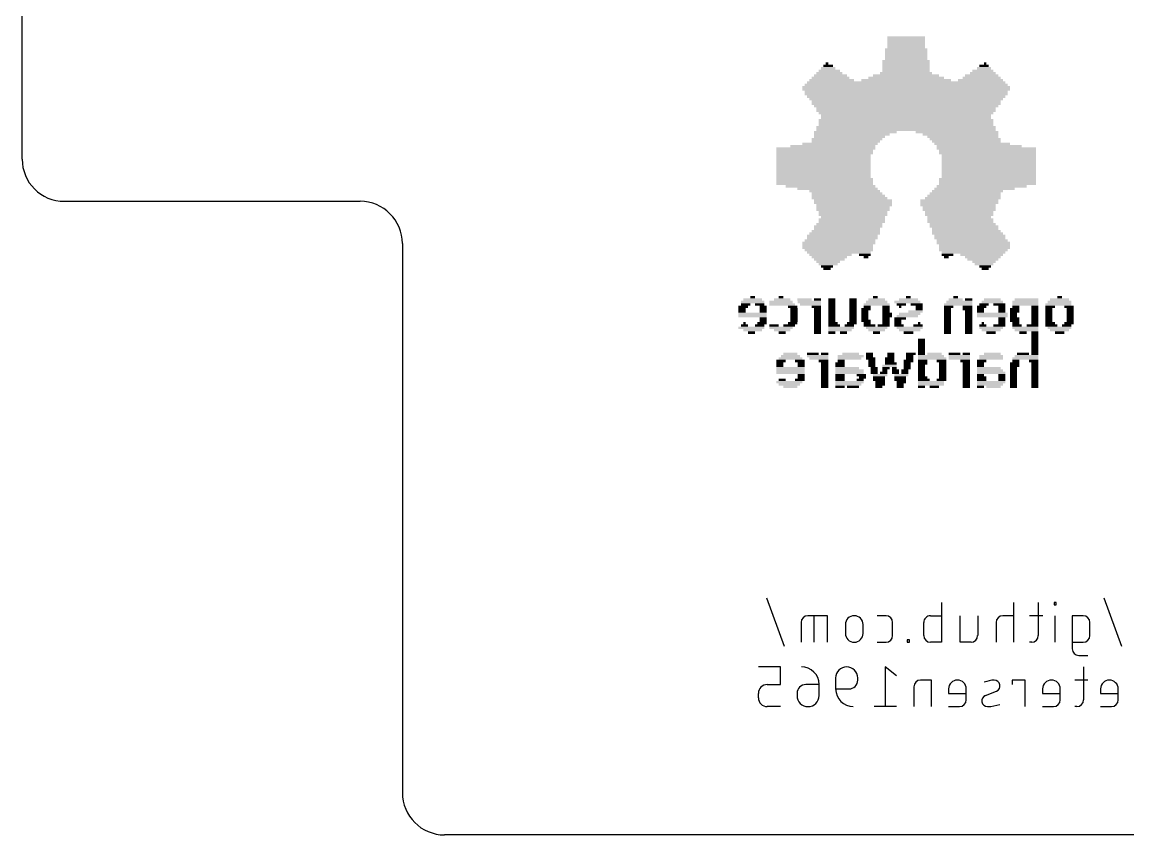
# Model space of a CAD drawing. Extents: x 0 to 54.6, y 0 to 56.5.
# Drawn here: x 0 to 26.17, y 0 to 19.24 of the extents above; entities that cross this region are included whole.
import ezdxf

# ---------------------------------------------------------------- set-up
doc = ezdxf.new("R2010")
doc.units = 0
doc.layers.add('20', color=30, linetype='CONTINUOUS')
doc.layers.add('22', color=253, linetype='CONTINUOUS')

# ---------------------------------------------------------------- blocks, each defined once
blk = doc.blocks.new('RECT')
blk.add_solid([(-0.5, -0.5), (0.5, -0.5), (-0.5, 0.5), (0.5, 0.5)])

msp = doc.modelspace()

# ---------------------------------------------------------------- linework, layer by layer
at = {"layer": '20'}
for p, q in [((0, 16), (0, 33)), ((1, 15), (8, 15)), ((9, 14), (9, 1)), ((47, 0), (10, 0))]:
    msp.add_line(p, q, dxfattribs=at)
for centre, start, end in [((1, 16), 180, 270), ((8, 14), 0, 90), ((10, 1), 180, 270)]:
    msp.add_arc(centre, 1, start, end, dxfattribs=at)
at = {"layer": '22'}
for p, q in [((18.0443, 4.4577), (17.6266, 5.6063)), ((21.7583, 5.5019), (21.7583, 4.5621)), ((23.4697, 4.5621), (23.4697, 5.5019)), ((24.0518, 5.5019), (24.0518, 4.7187)), ((24.4757, 5.5019), (24.4235, 5.5019)), ((24.4235, 5.5019), (24.4235, 5.4497)), ((24.4757, 5.4497), (24.4757, 5.5019)), ((26.03, 4.4577), (25.6123, 5.6063)), ((24.4235, 5.4497), (24.4757, 5.4497)), ((18.4366, 5.032), (18.4366, 4.5621)), ((19.0631, 5.1886), (18.5932, 5.1886)), ((18.7498, 4.5621), (18.7498, 5.1886)), ((19.0631, 4.5621), (19.0631, 5.1886)), ((19.4859, 4.9798), (19.4859, 4.7709)), ((19.9036, 4.7709), (19.9036, 4.9798)), ((20.4469, 5.1886), (20.2381, 5.1886)), ((20.6036, 4.7187), (20.6036, 5.032)), ((21.3406, 4.7187), (21.3406, 5.032)), ((21.4972, 5.1886), (21.7583, 5.1886)), ((22.1986, 4.5621), (22.1986, 5.1886)), ((22.6163, 5.1886), (22.6163, 4.7187)), ((23.052, 5.032), (23.052, 4.5621)), ((23.4697, 5.1886), (23.2087, 5.1886)), ((24.1562, 5.1886), (23.8429, 5.1886)), ((24.4496, 4.5621), (24.4496, 5.1886)), ((25.116, 5.1886), (24.8549, 5.1886)), ((24.8549, 5.1886), (24.8549, 4.4055)), ((25.2726, 4.7187), (25.2726, 5.032)), ((20.2381, 4.5621), (20.4469, 4.5621)), ((21.001, 4.6143), (20.9488, 4.6143)), ((20.9488, 4.6143), (20.9488, 4.5621)), ((20.9488, 4.5621), (21.001, 4.5621)), ((21.001, 4.5621), (21.001, 4.6143)), ((21.7583, 4.5621), (21.4972, 4.5621)), ((22.4596, 4.5621), (22.1986, 4.5621)), ((23.8951, 4.5621), (23.8429, 4.5621)), ((24.8549, 4.5621), (25.116, 4.5621)), ((25.0115, 4.2488), (25.2204, 4.2488)), ((17.9485, 3.9779), (17.4264, 3.9779)), ((17.9485, 3.5602), (17.9485, 3.9779)), ((20.6917, 3.7691), (20.4306, 3.9779)), ((20.4306, 3.9779), (20.4306, 3.0381)), ((25.1229, 3.9779), (25.1229, 3.1947)), ((19.2552, 3.7168), (19.2552, 3.4558)), ((19.7773, 3.6646), (19.7773, 3.7168)), ((21.5234, 3.6646), (21.2623, 3.6646)), ((21.5234, 3.0381), (21.5234, 3.6646)), ((23.7432, 3.6646), (23.43, 3.6646)), ((23.43, 3.6646), (23.43, 3.5602)), ((23.7432, 3.0381), (23.7432, 3.6646)), ((25.2273, 3.6646), (24.9141, 3.6646)), ((17.6352, 3.5602), (17.9485, 3.5602)), ((18.8629, 3.5602), (18.5496, 3.5602)), ((18.8629, 3.2992), (18.8629, 3.5602)), ((19.2552, 3.4558), (19.5684, 3.4558)), ((21.1057, 3.508), (21.1057, 3.0381)), ((21.9286, 3.4558), (21.9286, 3.3514)), ((22.3463, 3.1947), (22.3463, 3.4558)), ((22.7994, 3.2992), (23.0605, 3.4036)), ((24.1537, 3.4558), (24.1537, 3.3514)), ((24.5714, 3.1947), (24.5714, 3.4558)), ((25.5253, 3.4558), (25.5253, 3.3514)), ((25.9429, 3.1947), (25.9429, 3.4558)), ((17.4264, 3.2469), (17.4264, 3.3514)), ((18.3408, 3.3514), (18.3408, 3.2992)), ((21.9286, 3.3514), (22.3463, 3.3514)), ((24.1537, 3.3514), (24.5714, 3.3514)), ((25.5253, 3.3514), (25.9429, 3.3514)), ((17.9485, 3.0381), (17.6352, 3.0381)), ((20.6917, 3.0381), (20.1696, 3.0381)), ((21.9286, 3.0381), (22.1897, 3.0381)), ((24.1537, 3.0381), (24.4147, 3.0381)), ((24.9663, 3.0381), (24.9141, 3.0381)), ((25.5253, 3.0381), (25.7863, 3.0381))]:
    msp.add_line(p, q, dxfattribs=at)
for centre, radius, start, end in [((18.5932, 5.032), 0.1566, 90, 180), ((19.6947, 4.9798), 0.2088, 0, 180), ((20.4469, 5.032), 0.1566, 0, 90), ((21.4972, 5.032), 0.1566, 89.9989, 180), ((23.2087, 5.032), 0.1566, 90, 179.9977), ((25.116, 5.032), 0.1566, 0, 90), ((19.6947, 4.7709), 0.2088, 180, 0), ((20.4469, 4.7187), 0.1566, 270, 0), ((21.4972, 4.7187), 0.1566, 180.0023, 270), ((22.4596, 4.7187), 0.1566, 270, 0), ((23.8951, 4.7187), 0.1566, 270, 0), ((25.116, 4.7187), 0.1566, 270, 0), ((25.0115, 4.4055), 0.1566, 180, 270), ((18.4452, 3.5602), 0.4177, 0, 90), ((19.5162, 3.7168), 0.2611, 0, 180), ((19.5684, 3.6646), 0.2088, 270, 0), ((21.2623, 3.508), 0.1566, 90, 179.9977), ((22.1375, 3.4558), 0.2088, 0, 180), ((23.0167, 3.0718), 0.5929, 90.8174, 114.2394), ((23.0102, 3.5293), 0.1354, 291.8017, 90.8174), ((24.3625, 3.4558), 0.2088, 0, 180), ((25.7341, 3.4558), 0.2088, 0, 180), ((17.6352, 3.3514), 0.2088, 90, 180), ((18.5496, 3.3514), 0.2088, 90, 180), ((19.6728, 3.4558), 0.4177, 180, 270), ((17.6352, 3.2469), 0.2088, 180, 270), ((18.6018, 3.2992), 0.2611, 180, 0), ((22.1897, 3.1947), 0.1566, 270, 0), ((22.8497, 3.1735), 0.1354, 111.8017, 270.8174), ((24.4147, 3.1947), 0.1566, 270, 0), ((24.9663, 3.1947), 0.1566, 270, 0), ((25.7863, 3.1947), 0.1566, 270, 0), ((22.839, 3.9234), 0.8854, 270.8174, 289.7915)]:
    msp.add_arc(centre, radius, start, end, dxfattribs=at)

# ---------------------------------------------------------------- block references
at = {"layer": '22', "yscale": 0.0559, "rotation": 180}
for p, xscale in [((20.9225, 18.8752), 0.8941), ((20.9225, 18.8194), 0.8941), ((20.9225, 18.5958), 1.0058), ((20.9225, 18.7635), 0.8941), ((20.9225, 18.7076), 0.8941), ((20.9225, 18.6517), 0.8941), ((20.9225, 18.3164), 1.1176), ((20.9225, 18.54), 1.0058), ((20.9225, 18.4841), 1.0058), ((20.9225, 18.4282), 1.0058), ((20.9225, 18.3723), 1.0058), ((19.1064, 18.037), 0.6147), ((19.1064, 18.0929), 0.5029), ((19.0784, 18.1488), 0.3353), ((19.0784, 18.2047), 0.2235), ((19.0505, 18.2606), 0.0559), ((20.9225, 18.037), 1.2294), ((20.9225, 18.2606), 1.1176), ((20.9225, 18.2047), 1.1176), ((20.9225, 18.1488), 1.1176), ((20.9225, 18.0929), 1.1176), ((22.7386, 18.037), 0.6147), ((22.7386, 18.0929), 0.5029), ((22.7665, 18.1488), 0.3353), ((22.7665, 18.2047), 0.2235), ((22.7944, 18.2606), 0.0559), ((20.9225, 17.8135), 4.6939), ((19.1622, 17.8694), 1.0617), ((19.1343, 17.9253), 0.8941), ((19.1343, 17.9812), 0.7823), ((20.9225, 17.8694), 2.1234), ((20.9225, 17.9253), 1.7882), ((20.9225, 17.9812), 1.5646), ((22.6827, 17.8694), 1.0617), ((22.7106, 17.9253), 0.8941), ((22.7106, 17.9812), 0.7823), ((20.9225, 17.7018), 4.9174), ((20.9225, 17.6459), 4.9174), ((20.9225, 17.7576), 4.8057), ((20.9225, 17.59), 4.8057), ((20.9225, 17.5341), 4.8057), ((20.9225, 17.4782), 4.6939), ((20.9225, 17.4224), 4.5822), ((20.9225, 17.3665), 4.4704), ((20.9225, 17.3106), 4.4704), ((20.9225, 17.2547), 4.3586), ((20.9225, 17.1988), 4.2469), ((20.9225, 17.143), 4.2469), ((20.9225, 17.0871), 4.1351), ((20.9225, 17.0312), 4.0234), ((20.9225, 16.7518), 4.2469), ((20.9225, 16.9194), 4.1351), ((20.9225, 16.8636), 4.1351), ((20.9225, 16.8077), 4.1351), ((20.9225, 16.9753), 4.0234), ((19.5255, 16.4724), 1.6764), ((19.721, 16.64), 1.9558), ((19.6372, 16.5842), 1.7882), ((19.5813, 16.5283), 1.6764), ((20.9225, 16.6959), 4.2469), ((22.1239, 16.64), 1.9558), ((22.2077, 16.5842), 1.7882), ((22.2636, 16.5283), 1.6764), ((22.3195, 16.4724), 1.6764), ((19.0225, 16.2489), 2.347), ((19.1902, 16.3048), 2.0117), ((19.3578, 16.3606), 1.7882), ((19.4975, 16.4165), 1.6205), ((22.3474, 16.4165), 1.6205), ((22.4871, 16.3606), 1.7882), ((22.6547, 16.3048), 2.0117), ((22.8224, 16.2489), 2.347), ((18.9946, 16.193), 2.2911), ((18.9946, 16.1371), 2.2911), ((18.9667, 16.0812), 2.2352), ((18.9667, 16.0254), 2.2352), ((18.9667, 15.9695), 2.2352), ((22.8503, 16.193), 2.2911), ((22.8503, 16.1371), 2.2911), ((22.8783, 16.0812), 2.2352), ((22.8783, 16.0254), 2.2352), ((22.8783, 15.9695), 2.2352), ((18.9667, 15.9136), 2.2352), ((18.9667, 15.8577), 2.2352), ((18.9667, 15.8018), 2.2352), ((18.9667, 15.746), 2.2352), ((18.9667, 15.6901), 2.2352), ((22.8783, 15.9136), 2.2352), ((22.8783, 15.8577), 2.2352), ((22.8783, 15.8018), 2.2352), ((22.8783, 15.746), 2.2352), ((22.8783, 15.6901), 2.2352), ((18.9946, 15.5224), 2.2911), ((18.9946, 15.4666), 2.2911), ((18.9667, 15.6342), 2.2352), ((18.9667, 15.5783), 2.2352), ((22.8503, 15.5224), 2.2911), ((22.8503, 15.4666), 2.2911), ((22.8783, 15.6342), 2.2352), ((22.8783, 15.5783), 2.2352), ((18.9946, 15.4107), 2.2911), ((19.1343, 15.3548), 2.1234), ((19.3019, 15.2989), 1.8999), ((19.4696, 15.243), 1.6764), ((19.5255, 15.1872), 1.6764), ((22.3195, 15.1872), 1.6764), ((22.3753, 15.243), 1.6764), ((22.543, 15.2989), 1.8999), ((22.7106, 15.3548), 2.1234), ((22.8503, 15.4107), 2.2911), ((19.5534, 15.1313), 1.7323), ((19.5813, 15.0754), 1.7882), ((19.6652, 15.0195), 1.844), ((19.6652, 14.9636), 1.844), ((19.6931, 14.9078), 1.7882), ((22.1518, 14.9078), 1.7882), ((22.1798, 15.0195), 1.844), ((22.1798, 14.9636), 1.844), ((22.2636, 15.0754), 1.7882), ((22.2915, 15.1313), 1.7323), ((19.6652, 14.8519), 1.7323), ((19.6652, 14.796), 1.7323), ((19.6652, 14.7401), 1.6205), ((19.6652, 14.6842), 1.6205), ((19.6652, 14.6284), 1.5088), ((22.1798, 14.8519), 1.7323), ((22.1798, 14.796), 1.7323), ((22.1798, 14.7401), 1.6205), ((22.1798, 14.6842), 1.6205), ((22.1798, 14.6284), 1.5088), ((19.5534, 14.4048), 1.6205), ((19.5813, 14.4607), 1.5646), ((19.6372, 14.5725), 1.5646), ((19.6372, 14.5166), 1.5646), ((22.2077, 14.5725), 1.5646), ((22.2077, 14.5166), 1.5646), ((22.2915, 14.4048), 1.6205), ((22.2636, 14.4607), 1.5646), ((19.4137, 14.1813), 1.6764), ((19.4137, 14.1254), 1.6764), ((19.4696, 14.2372), 1.6764), ((19.4975, 14.2931), 1.6205), ((19.5255, 14.349), 1.5646), ((22.3753, 14.2372), 1.6764), ((22.3195, 14.349), 1.5646), ((22.3474, 14.2931), 1.6205), ((22.4312, 14.1813), 1.6764), ((22.4312, 14.1254), 1.6764), ((19.3299, 14.0137), 1.7323), ((19.3019, 13.9578), 1.6764), ((19.3019, 13.9019), 1.6764), ((19.3578, 14.0696), 1.6764), ((19.3299, 13.846), 1.6205), ((22.515, 14.0137), 1.7323), ((22.4871, 14.0696), 1.6764), ((22.543, 13.9578), 1.6764), ((22.543, 13.9019), 1.6764), ((22.515, 13.846), 1.6205), ((19.3299, 13.7902), 1.5088), ((19.1343, 13.7343), 1.0058), ((19.1064, 13.6784), 0.8382), ((19.1064, 13.6225), 0.7264), ((19.9446, 13.7343), 0.2794), ((19.9725, 13.6784), 0.1118), ((22.515, 13.7902), 1.5088), ((21.9004, 13.7343), 0.2794), ((21.8724, 13.6784), 0.1118), ((22.7106, 13.7343), 1.0058), ((22.7386, 13.6784), 0.8382), ((22.7386, 13.6225), 0.7264), ((19.0784, 13.5666), 0.5588), ((19.0784, 13.5108), 0.447), ((19.0505, 13.4549), 0.2794), ((19.0505, 13.399), 0.1676), ((22.7665, 13.5666), 0.5588), ((22.7665, 13.5108), 0.447), ((22.7944, 13.4549), 0.2794), ((22.7944, 13.399), 0.1676), ((17.1226, 12.5608), 0.2235), ((17.2903, 12.6167), 0.5588), ((17.2903, 12.6726), 0.447), ((17.2903, 12.7284), 0.1118), ((17.4579, 12.5608), 0.2235), ((17.9608, 12.6167), 0.5588), ((17.9888, 12.5608), 0.6147), ((17.9888, 12.6726), 0.3912), ((17.9608, 12.7284), 0.1118), ((18.5196, 12.6726), 0.3353), ((18.6314, 12.6167), 0.5588), ((18.6593, 12.5608), 0.5029), ((18.827, 12.6726), 0.1676), ((19.1622, 12.6726), 0.1676), ((19.1622, 12.6167), 0.1676), ((19.1622, 12.5608), 0.1676), ((19.6652, 12.6726), 0.1676), ((19.6652, 12.6167), 0.1676), ((19.6652, 12.5608), 0.1676), ((20.224, 12.5608), 0.6147), ((20.224, 12.6167), 0.5029), ((20.224, 12.6726), 0.3912), ((20.196, 12.7284), 0.1118), ((20.9504, 12.6167), 0.6147), ((20.8107, 12.5608), 0.2235), ((20.9783, 12.6726), 0.447), ((20.9783, 12.7284), 0.1118), ((21.1739, 12.5608), 0.2794), ((22.1518, 12.5608), 0.6706), ((22.1798, 12.6167), 0.6147), ((22.0959, 12.6726), 0.3353), ((22.0959, 12.7284), 0.1118), ((22.4033, 12.6726), 0.1676), ((22.7665, 12.5608), 0.2235), ((22.9621, 12.6167), 0.5029), ((22.9621, 12.6726), 0.3912), ((23.1297, 12.5608), 0.2794), ((23.7444, 12.6167), 0.6147), ((23.7444, 12.5608), 0.6147), ((23.7723, 12.6726), 0.5588), ((24.5267, 12.5608), 0.6147), ((24.5547, 12.6167), 0.5588), ((24.5547, 12.6726), 0.447), ((24.5547, 12.7284), 0.1118), ((17.0667, 12.5049), 0.2235), ((17.0388, 12.449), 0.1676), ((17.0388, 12.3932), 0.1676), ((17.2903, 12.3373), 0.6706), ((17.2903, 12.2814), 0.6706), ((17.5417, 12.5049), 0.1676), ((17.5417, 12.449), 0.1676), ((17.5417, 12.3932), 0.1676), ((18.2402, 12.5049), 0.2235), ((18.2682, 12.449), 0.1676), ((18.2682, 12.3932), 0.1676), ((18.2682, 12.3373), 0.1676), ((18.2682, 12.2814), 0.1676), ((18.799, 12.5049), 0.2235), ((18.827, 12.449), 0.1676), ((18.827, 12.3932), 0.1676), ((18.827, 12.3373), 0.1676), ((18.827, 12.2814), 0.1676), ((19.1622, 12.5049), 0.1676), ((19.1622, 12.449), 0.1676), ((19.1622, 12.3932), 0.1676), ((19.1622, 12.3373), 0.1676), ((19.1622, 12.2814), 0.1676), ((19.6652, 12.5049), 0.1676), ((19.6652, 12.449), 0.1676), ((19.6652, 12.3932), 0.1676), ((19.6652, 12.3373), 0.1676), ((19.6652, 12.2814), 0.1676), ((19.9725, 12.449), 0.2235), ((19.9446, 12.3932), 0.1676), ((19.9446, 12.3373), 0.1676), ((19.9446, 12.2814), 0.1676), ((20.0004, 12.5049), 0.1676), ((20.4754, 12.3373), 0.2235), ((20.4754, 12.2814), 0.2235), ((20.4475, 12.5049), 0.1676), ((20.4475, 12.449), 0.1676), ((20.4475, 12.3932), 0.1676), ((20.9504, 12.2814), 0.5029), ((20.7828, 12.5049), 0.0559), ((21.0063, 12.3373), 0.5029), ((21.146, 12.3932), 0.3353), ((21.2298, 12.5049), 0.1676), ((21.2298, 12.449), 0.1676), ((21.9283, 12.5049), 0.2235), ((21.9004, 12.449), 0.1676), ((21.9004, 12.3932), 0.1676), ((21.9004, 12.3373), 0.1676), ((21.9004, 12.2814), 0.1676), ((22.3753, 12.5049), 0.2235), ((22.3753, 12.449), 0.2235), ((22.4033, 12.3932), 0.1676), ((22.4033, 12.3373), 0.1676), ((22.4033, 12.2814), 0.1676), ((22.7106, 12.5049), 0.2235), ((22.6827, 12.449), 0.1676), ((22.6827, 12.3932), 0.1676), ((22.9621, 12.3373), 0.7264), ((22.9621, 12.2814), 0.7264), ((23.1856, 12.5049), 0.1676), ((23.1856, 12.449), 0.1676), ((23.1856, 12.3932), 0.1676), ((23.4929, 12.449), 0.2235), ((23.4929, 12.3932), 0.2235), ((23.465, 12.3373), 0.1676), ((23.465, 12.2814), 0.1676), ((23.5209, 12.5049), 0.1676), ((23.9679, 12.5049), 0.1676), ((23.9679, 12.449), 0.1676), ((23.9679, 12.3932), 0.1676), ((23.9679, 12.3373), 0.1676), ((23.9679, 12.2814), 0.1676), ((24.3311, 12.5049), 0.2235), ((24.3032, 12.449), 0.1676), ((24.3032, 12.3932), 0.1676), ((24.3032, 12.3373), 0.1676), ((24.3032, 12.2814), 0.1676), ((24.7782, 12.5049), 0.2235), ((24.8061, 12.449), 0.1676), ((24.8061, 12.3932), 0.1676), ((24.8061, 12.3373), 0.1676), ((24.8061, 12.2814), 0.1676), ((17.0947, 12.0579), 0.1676), ((17.0947, 12.1138), 0.0559), ((17.4579, 12.0579), 0.2235), ((17.5138, 12.1138), 0.2235), ((17.5417, 12.2255), 0.1676), ((17.5417, 12.1696), 0.1676), ((17.7932, 12.0579), 0.2235), ((18.1564, 12.0579), 0.2794), ((18.2402, 12.1138), 0.2235), ((18.2682, 12.2255), 0.1676), ((18.2682, 12.1696), 0.1676), ((18.827, 12.2255), 0.1676), ((18.827, 12.1696), 0.1676), ((18.827, 12.1138), 0.1676), ((18.827, 12.0579), 0.1676), ((19.1622, 12.2255), 0.1676), ((19.1622, 12.1696), 0.1676), ((19.2181, 12.0579), 0.2794), ((19.1902, 12.1138), 0.2235), ((19.5813, 12.0579), 0.2235), ((19.6372, 12.1138), 0.2235), ((19.6652, 12.2255), 0.1676), ((19.6652, 12.1696), 0.1676), ((19.9725, 12.1696), 0.2235), ((19.9446, 12.2255), 0.1676), ((20.0004, 12.1138), 0.1676), ((20.0563, 12.0579), 0.2794), ((20.3916, 12.0579), 0.2794), ((20.4475, 12.2255), 0.1676), ((20.4475, 12.1696), 0.1676), ((20.4475, 12.1138), 0.1676), ((20.7548, 12.0579), 0.2235), ((20.7828, 12.2255), 0.2794), ((20.7269, 12.1696), 0.1676), ((20.7269, 12.1138), 0.1676), ((21.2019, 12.0579), 0.2235), ((21.2298, 12.1138), 0.0559), ((21.9004, 12.2255), 0.1676), ((21.9004, 12.1696), 0.1676), ((21.9004, 12.1138), 0.1676), ((21.9004, 12.0579), 0.1676), ((22.4033, 12.2255), 0.1676), ((22.4033, 12.1696), 0.1676), ((22.4033, 12.1138), 0.1676), ((22.4033, 12.0579), 0.1676), ((22.7386, 12.0579), 0.1676), ((22.7386, 12.1138), 0.0559), ((23.1297, 12.0579), 0.2794), ((23.1856, 12.2255), 0.1676), ((23.1856, 12.1696), 0.1676), ((23.1856, 12.1138), 0.1676), ((23.4929, 12.2255), 0.2235), ((23.4929, 12.1696), 0.2235), ((23.5488, 12.0579), 0.2235), ((23.5209, 12.1138), 0.1676), ((23.912, 12.0579), 0.2794), ((23.9679, 12.2255), 0.1676), ((23.9679, 12.1696), 0.1676), ((23.9679, 12.1138), 0.1676), ((24.3311, 12.1138), 0.2235), ((24.3032, 12.2255), 0.1676), ((24.3032, 12.1696), 0.1676), ((24.3591, 12.0579), 0.2794), ((24.7223, 12.0579), 0.2235), ((24.7782, 12.1138), 0.2235), ((24.8061, 12.2255), 0.1676), ((24.8061, 12.1696), 0.1676), ((17.2623, 12.002), 0.6147), ((17.2903, 11.9461), 0.447), ((17.2623, 11.8902), 0.1676), ((17.9608, 12.002), 0.5588), ((17.9888, 11.9461), 0.3912), ((17.9888, 11.8902), 0.1676), ((18.827, 12.002), 0.1676), ((18.827, 11.9461), 0.1676), ((18.827, 11.8902), 0.1676), ((19.3578, 11.9461), 0.5588), ((19.1622, 11.8902), 0.1676), ((19.3858, 12.002), 0.6147), ((19.4416, 11.8902), 0.1676), ((20.224, 12.002), 0.5029), ((20.224, 11.9461), 0.3912), ((20.224, 11.8902), 0.1676), ((21.0063, 12.002), 0.6147), ((21.0063, 11.9461), 0.5029), ((20.9783, 11.8902), 0.2235), ((21.9004, 12.002), 0.1676), ((21.9004, 11.9461), 0.1676), ((21.9004, 11.8902), 0.1676), ((22.4033, 12.002), 0.1676), ((22.4033, 11.9461), 0.1676), ((22.4033, 11.8902), 0.1676), ((22.9341, 12.002), 0.5588), ((22.9341, 11.9461), 0.447), ((22.9341, 11.8902), 0.2235), ((23.7444, 12.002), 0.6147), ((23.7723, 11.9461), 0.5588), ((23.6885, 11.8902), 0.1676), ((23.9679, 11.8902), 0.1676), ((23.9679, 11.8344), 0.1676), ((23.9679, 11.7785), 0.1676), ((24.5547, 12.002), 0.5588), ((24.5547, 11.9461), 0.447), ((24.5547, 11.8902), 0.2235), ((21.2857, 11.7226), 0.1676), ((21.2857, 11.6667), 0.1676), ((21.2857, 11.6108), 0.1676), ((21.2857, 11.555), 0.1676), ((21.2857, 11.4991), 0.1676), ((23.9679, 11.7226), 0.1676), ((23.9679, 11.6667), 0.1676), ((23.9679, 11.6108), 0.1676), ((23.9679, 11.555), 0.1676), ((23.9679, 11.4991), 0.1676), ((18.1843, 11.2756), 0.5588), ((18.1843, 11.3314), 0.447), ((18.1843, 11.3873), 0.3353), ((18.7152, 11.3873), 0.2794), ((18.827, 11.3314), 0.5029), ((18.8549, 11.2756), 0.447), ((18.9946, 11.3873), 0.1676), ((19.5813, 11.2756), 0.5588), ((19.6093, 11.3314), 0.6147), ((19.6093, 11.3873), 0.3912), ((20.0563, 11.3873), 0.1676), ((20.0563, 11.3314), 0.1676), ((20.0843, 11.2756), 0.2235), ((20.5313, 11.2756), 0.2235), ((20.5592, 11.3873), 0.1676), ((20.5592, 11.3314), 0.1676), ((21.0342, 11.3873), 0.2235), ((21.0063, 11.3314), 0.1676), ((21.0063, 11.2756), 0.1676), ((21.5371, 11.2756), 0.6706), ((21.2857, 11.4432), 0.1676), ((21.2857, 11.3873), 0.1676), ((21.5092, 11.3314), 0.6147), ((21.593, 11.3873), 0.3353), ((22.068, 11.3873), 0.2794), ((22.1798, 11.3314), 0.5029), ((22.1798, 11.2756), 0.5029), ((22.3474, 11.3873), 0.1676), ((22.9341, 11.3314), 0.5588), ((22.9341, 11.2756), 0.5588), ((22.9621, 11.3873), 0.3912), ((23.7444, 11.2756), 0.6147), ((23.7723, 11.3314), 0.5588), ((23.6885, 11.3873), 0.2794), ((23.9679, 11.4432), 0.1676), ((23.9679, 11.3873), 0.1676), ((17.9608, 11.2197), 0.2235), ((18.1843, 11.052), 0.6706), ((18.1843, 10.9962), 0.6706), ((17.9329, 11.1638), 0.1676), ((17.9329, 11.1079), 0.1676), ((18.4079, 11.2197), 0.2235), ((18.4358, 11.1638), 0.1676), ((18.4358, 11.1079), 0.1676), ((18.9667, 11.2197), 0.2235), ((18.9946, 11.1638), 0.1676), ((18.9946, 11.1079), 0.1676), ((18.9946, 11.052), 0.1676), ((18.9946, 10.9962), 0.1676), ((19.5813, 10.9962), 0.6706), ((19.3578, 11.1638), 0.2235), ((19.3578, 11.1079), 0.2235), ((19.5255, 11.052), 0.5588), ((19.3858, 11.2197), 0.1676), ((20.1122, 11.2197), 0.1676), ((20.1122, 11.1638), 0.1676), ((20.1122, 11.1079), 0.1676), ((20.1681, 11.052), 0.1676), ((20.1681, 10.9962), 0.1676), ((20.4195, 10.9962), 0.1118), ((20.5313, 11.1079), 0.3353), ((20.4475, 11.052), 0.1676), ((20.5592, 11.1638), 0.2794), ((20.5313, 11.2197), 0.2235), ((20.6431, 11.052), 0.1118), ((20.671, 10.9962), 0.1676), ((20.8945, 10.9962), 0.1676), ((20.9783, 11.2197), 0.2235), ((20.9504, 11.1638), 0.1676), ((20.9504, 11.1079), 0.1676), ((20.9504, 11.052), 0.1676), ((21.3136, 11.2197), 0.2235), ((21.3136, 11.1638), 0.2235), ((21.2857, 11.1079), 0.1676), ((21.2857, 11.052), 0.1676), ((21.2857, 10.9962), 0.1676), ((21.7607, 11.2197), 0.2235), ((21.7886, 11.1638), 0.1676), ((21.7886, 11.1079), 0.1676), ((21.7886, 11.052), 0.1676), ((21.7886, 10.9962), 0.1676), ((22.3195, 11.2197), 0.2235), ((22.3474, 11.1638), 0.1676), ((22.3474, 11.1079), 0.1676), ((22.3474, 11.052), 0.1676), ((22.3474, 10.9962), 0.1676), ((22.7106, 11.2197), 0.2235), ((22.9062, 10.9962), 0.6147), ((22.6827, 11.1638), 0.1676), ((22.6827, 11.1079), 0.1676), ((22.8783, 11.052), 0.5588), ((23.4929, 11.1638), 0.2235), ((23.4929, 11.1079), 0.2235), ((23.465, 11.052), 0.1676), ((23.465, 10.9962), 0.1676), ((23.5209, 11.2197), 0.1676), ((23.94, 11.2197), 0.2235), ((23.9679, 11.1638), 0.1676), ((23.9679, 11.1079), 0.1676), ((23.9679, 11.052), 0.1676), ((23.9679, 10.9962), 0.1676), ((18.1843, 10.9403), 0.6706), ((18.1564, 10.7168), 0.6147), ((17.9888, 10.7726), 0.1676), ((18.4079, 10.7726), 0.2235), ((18.4358, 10.8844), 0.1676), ((18.4358, 10.8285), 0.1676), ((18.9946, 10.9403), 0.1676), ((18.9946, 10.8844), 0.1676), ((18.9946, 10.8285), 0.1676), ((18.9946, 10.7726), 0.1676), ((18.9946, 10.7168), 0.1676), ((19.5813, 10.9403), 0.6706), ((19.5813, 10.7168), 0.6706), ((19.3578, 10.8844), 0.2235), ((19.3578, 10.8285), 0.2235), ((19.3578, 10.7726), 0.2235), ((19.8607, 10.8844), 0.2235), ((19.8328, 10.7726), 0.1676), ((19.8887, 10.8285), 0.1676), ((20.1681, 10.9403), 0.1676), ((20.2798, 10.8285), 0.2794), ((20.2798, 10.7726), 0.2794), ((20.3078, 10.8844), 0.3353), ((20.3078, 10.7168), 0.2235), ((20.3916, 10.9403), 0.1676), ((20.671, 10.9403), 0.1676), ((20.8107, 10.8844), 0.3353), ((20.7828, 10.8285), 0.2794), ((20.7828, 10.7726), 0.2794), ((20.8107, 10.7168), 0.2235), ((20.8945, 10.9403), 0.1676), ((21.2857, 10.9403), 0.1676), ((21.2857, 10.8844), 0.1676), ((21.3136, 10.8285), 0.2235), ((21.3416, 10.7726), 0.2794), ((21.5092, 10.7168), 0.6147), ((21.7607, 10.7726), 0.2235), ((21.7886, 10.9403), 0.1676), ((21.7886, 10.8844), 0.1676), ((21.7886, 10.8285), 0.1676), ((22.3474, 10.9403), 0.1676), ((22.3474, 10.8844), 0.1676), ((22.3474, 10.8285), 0.1676), ((22.3474, 10.7726), 0.1676), ((22.3474, 10.7168), 0.1676), ((22.9341, 10.9403), 0.6706), ((22.7106, 10.8285), 0.2235), ((22.7106, 10.7726), 0.2235), ((22.9341, 10.7168), 0.6706), ((22.6827, 10.8844), 0.1676), ((23.1856, 10.8844), 0.1676), ((23.1856, 10.8285), 0.1676), ((23.1856, 10.7726), 0.1676), ((23.465, 10.9403), 0.1676), ((23.465, 10.8844), 0.1676), ((23.465, 10.8285), 0.1676), ((23.465, 10.7726), 0.1676), ((23.465, 10.7168), 0.1676), ((23.9679, 10.9403), 0.1676), ((23.9679, 10.8844), 0.1676), ((23.9679, 10.8285), 0.1676), ((23.9679, 10.7726), 0.1676), ((23.9679, 10.7168), 0.1676), ((18.1564, 10.6609), 0.5029), ((18.1843, 10.605), 0.3353), ((18.9946, 10.6609), 0.1676), ((18.9946, 10.605), 0.1676), ((19.5534, 10.6609), 0.6147), ((19.3578, 10.605), 0.2235), ((19.6652, 10.605), 0.2794), ((20.3078, 10.6609), 0.2235), ((20.2798, 10.605), 0.1676), ((20.7828, 10.6609), 0.1676), ((20.7828, 10.605), 0.1676), ((21.5092, 10.6609), 0.6147), ((21.2857, 10.605), 0.1676), ((21.593, 10.605), 0.2235), ((22.3474, 10.6609), 0.1676), ((22.3474, 10.605), 0.1676), ((22.9062, 10.6609), 0.6147), ((22.6827, 10.605), 0.1676), ((22.99, 10.605), 0.3353), ((23.465, 10.6609), 0.1676), ((23.465, 10.605), 0.1676), ((23.9679, 10.6609), 0.1676), ((23.9679, 10.605), 0.1676)]:
    msp.add_blockref('RECT', p, dxfattribs=dict(at, xscale=xscale))

doc.saveas('drawing.dxf')
